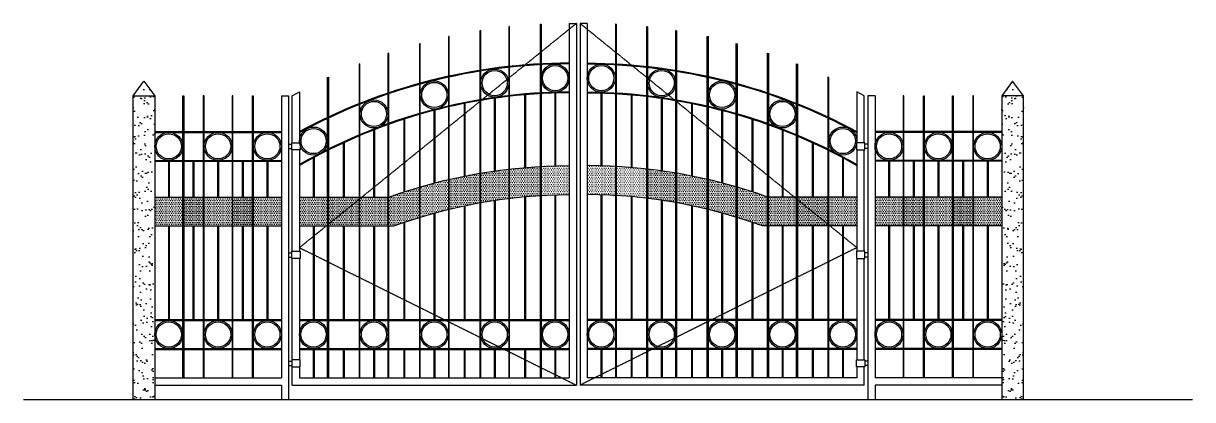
# Model space of a CAD drawing. Extents: x -6708 to 51378, y -17661 to 34250.
# Drawn here: x -6708 to 1368, y -4537 to -1937 of the extents above; entities that cross this region are included whole.
import ezdxf

# ---------------------------------------------------------------- set-up
doc = ezdxf.new("R2010")
doc.units = 0
doc.header["$LTSCALE"] = 5
doc.header["$MEASUREMENT"] = 0
doc.linetypes.add('HIDDEN', pattern=[0.375, 0.25, -0.125])
doc.layers.add('0-BCA', color=33, linetype='CONTINUOUS')
doc.layers.add('0-HATCH', color=8, linetype='CONTINUOUS')
pattern_1 = [(0, (-32485.49, 0), (6.25, 12.5), [0, -12.5])]

msp = doc.modelspace()

# ---------------------------------------------------------------- hatches: boundary and pattern name
at = {"layer": '0-HATCH'}
h = msp.add_hatch(dxfattribs=at)
h.set_pattern_fill('AR-SAND', color=2, scale=50, style=0)
h.set_pattern_definition([(37.5, (-32485.49, 0), (-3.14967, 96.34119), [0, -76, 0, -85, 0, -81.25]), (7.5, (-32485.49, 0), (88.48884, 141.1073), [0, -41, 0, -68.5, 0, -26.25]), (327.5, (-32546.99, 0), (155.7071, 0.28295), [0, -25, 0, -90, 0, -117.5]), (317.5, (-32546.99, 0), (150.3063, 43.8838), [0, -12.5, 0, -59, 0, -67.5])])
h.paths.add_polyline_path([(-5800.8, -2437.4), (-5950.8, -2437.4), (-5950.8, -4537.4), (-5800.8, -4537.4)])
h.paths.add_polyline_path([(-5875.8, -2337.4), (-5950.8, -2437.4), (-5800.8, -2437.4)])
h = msp.add_hatch(dxfattribs=at)
h.set_pattern_fill('AR-SAND', color=2, scale=50, style=0)
h.set_pattern_definition([(142.5, (26733.81, 0), (3.14967, 96.34119), [0, -76, 0, -85, 0, -81.25]), (172.5, (26733.81, 0), (-88.48884, 141.1073), [0, -41, 0, -68.5, 0, -26.25]), (212.5, (26795.31, 0), (-155.7071, 0.28295), [0, -25, 0, -90, 0, -117.5]), (222.5, (26795.31, 0), (-150.3063, 43.8838), [0, -12.5, 0, -59, 0, -67.5])])
h.paths.add_polyline_path([(49.2, -2437.4), (199.2, -2437.4), (199.2, -4537.4), (49.2, -4537.4)])
h.paths.add_polyline_path([(124.2, -2337.4), (199.2, -2437.4), (49.2, -2437.4)])
h = msp.add_hatch(dxfattribs=at)
h.set_pattern_fill('DOTS', color=2, scale=200, style=0)
h.set_pattern_definition(pattern_1)
h.paths.add_polyline_path([(-3766.6, -3221.2, -0.015204), (-3555.5, -3176.4), (-3555.5, -2973.4, 0.014359), (-3766.6, -3015.6)])
h = msp.add_hatch(dxfattribs=at)
h.set_pattern_fill('DOTS', color=2, scale=200, style=0)
h.set_pattern_definition(pattern_1)
h.paths.add_polyline_path([(-3355.5, -2944.9, 0.013067), (-3549.5, -2972.4), (-3549.5, -3175.4, -0.01382), (-3355.5, -3146.3)])
h = msp.add_hatch(dxfattribs=at)
h.set_pattern_fill('DOTS', color=2, scale=200, style=0)
h.set_pattern_definition(pattern_1)
h.paths.add_polyline_path([(-3349.5, -2944.2), (-3349.5, -3145.5, -0.014934), (-3138.3, -3126.5), (-3138.3, -2926.2, 0.014131)])
h = msp.add_hatch(dxfattribs=at)
h.set_pattern_fill('DOTS', color=2, scale=200, style=0)
h.set_pattern_definition(pattern_1)
h.paths.add_polyline_path([(-3132.3, -3126.2, -0.013673), (-2938.3, -3120.2), (-2938.3, -2920.2, 0.012943), (-3132.3, -2925.8)])
h = msp.add_hatch(dxfattribs=at)
h.set_pattern_fill('DOTS', color=2, scale=200, style=0)
h.set_pattern_definition(pattern_1)
h.paths.add_polyline_path([(-2619.3, -2925.8, 0.012943), (-2813.3, -2920.2), (-2813.3, -3120.2, -0.013673), (-2619.3, -3126.2)])
h = msp.add_hatch(dxfattribs=at)
h.set_pattern_fill('DOTS', color=2, scale=200, style=0)
h.set_pattern_definition(pattern_1)
h.paths.add_polyline_path([(-2613.3, -2926.2), (-2613.3, -3126.5, -0.014934), (-2402.2, -3145.5), (-2402.2, -2944.2, 0.014131)])
h = msp.add_hatch(dxfattribs=at)
h.set_pattern_fill('DOTS', color=2, scale=200, style=0)
h.set_pattern_definition(pattern_1)
h.paths.add_polyline_path([(-2396.2, -3146.3, -0.01382), (-2202.2, -3175.4), (-2202.2, -2972.4, 0.013067), (-2396.2, -2944.9)])
h = msp.add_hatch(dxfattribs=at)
h.set_pattern_fill('DOTS', color=2, scale=200, style=0)
h.set_pattern_definition(pattern_1)
h.paths.add_polyline_path([(-1985.1, -3015.6, 0.014359), (-2196.2, -2973.4), (-2196.2, -3176.4, -0.015204), (-1985.1, -3221.2)])
h = msp.add_hatch(dxfattribs=at)
h.set_pattern_fill('DOTS', color=2, scale=200, style=0)
h.set_pattern_definition(pattern_1)
h.paths.add_polyline_path([(-3966.6, -3067.5), (-3966.6, -3276.2, -0.014177), (-3772.6, -3222.6), (-3772.6, -3017, 0.013368)])
h = msp.add_hatch(dxfattribs=at)
h.set_pattern_fill('DOTS', color=2, scale=200, style=0)
h.set_pattern_definition(pattern_1)
h.paths.add_polyline_path([(-1979.1, -3017), (-1979.1, -3222.6, -0.014177), (-1785.1, -3276.2), (-1785.1, -3067.5, 0.013368)])
h = msp.add_hatch(dxfattribs=at)
h.set_pattern_fill('DOTS', color=2, scale=200, style=0)
h.set_pattern_definition(pattern_1)
h.paths.add_polyline_path([(-5606.8, -3137.4), (-5800.8, -3137.4), (-5800.8, -3337.4), (-5606.8, -3337.4)])
h = msp.add_hatch(dxfattribs=at)
h.set_pattern_fill('DOTS', color=2, scale=200, style=0)
h.set_pattern_definition(pattern_1)
h.paths.add_polyline_path([(-5466.3, -3137.4), (-5600.8, -3137.4), (-5600.8, -3337.4), (-5466.3, -3337.4)])
h = msp.add_hatch(dxfattribs=at)
h.set_pattern_fill('DOTS', color=2, scale=200, style=0)
h.set_pattern_definition(pattern_1)
h.paths.add_polyline_path([(-5266.3, -3137.4), (-5460.3, -3137.4), (-5460.3, -3337.4), (-5266.3, -3337.4)])
h = msp.add_hatch(dxfattribs=at)
h.set_pattern_fill('DOTS', color=2, scale=200, style=0)
h.set_pattern_definition(pattern_1)
h.paths.add_polyline_path([(-5260.3, -3337.4), (-5125.8, -3337.4), (-5125.8, -3137.4), (-5260.3, -3137.4)])
h = msp.add_hatch(dxfattribs=at)
h.set_pattern_fill('DOTS', color=2, scale=200, style=0)
h.set_pattern_definition(pattern_1)
h.paths.add_polyline_path([(-5119.8, -3337.4), (-4925.8, -3337.4), (-4925.8, -3137.4), (-5119.8, -3137.4)])
h = msp.add_hatch(dxfattribs=at)
h.set_pattern_fill('DOTS', color=2, scale=200, style=0)
h.set_pattern_definition(pattern_1)
h.paths.add_polyline_path([(-4800.8, -3137.4), (-4800.8, -3337.4), (-4606.8, -3337.4), (-4606.8, -3137.4)])
h = msp.add_hatch(dxfattribs=at)
h.set_pattern_fill('DOTS', color=2, scale=200, style=0)
h.set_pattern_definition(pattern_1)
h.paths.add_polyline_path([(-4389.7, -3137.4), (-4600.8, -3137.4), (-4600.8, -3337.4), (-4389.7, -3337.4)])
h = msp.add_hatch(dxfattribs=at)
h.set_pattern_fill('DOTS', color=2, scale=200, style=0)
h.set_pattern_definition(pattern_1)
h.paths.add_polyline_path([(-4383.7, -3137.4), (-4383.7, -3337.4), (-4189.7, -3337.4), (-4189.7, -3137.4)])
h = msp.add_hatch(dxfattribs=at)
h.set_pattern_fill('DOTS', color=2, scale=200, style=0)
h.set_pattern_definition(pattern_1)
h.paths.add_polyline_path([(-3972.6, -3069.2, 0.014797), (-4183.7, -3137.4), (-4183.7, -3337.4), (-4148.7, -3337.4, -0.013092), (-3972.6, -3278)])
h = msp.add_hatch(dxfattribs=at)
h.set_pattern_fill('DOTS', color=2, scale=200, style=0)
h.set_pattern_definition(pattern_1)
h.paths.add_polyline_path([(-1779.1, -3278, -0.013092), (-1603, -3337.4), (-1568, -3337.4), (-1568, -3137.4, 0.014797), (-1779.1, -3069.2)])
h = msp.add_hatch(dxfattribs=at)
h.set_pattern_fill('DOTS', color=2, scale=200, style=0)
h.set_pattern_definition(pattern_1)
h.paths.add_polyline_path([(-1562, -3137.4), (-1562, -3337.4), (-1368, -3337.4), (-1368, -3137.4)])
h = msp.add_hatch(dxfattribs=at)
h.set_pattern_fill('DOTS', color=2, scale=200, style=0)
h.set_pattern_definition(pattern_1)
h.paths.add_polyline_path([(-1362, -3337.4), (-1150.8, -3337.4), (-1150.8, -3137.4), (-1362, -3137.4)])
h = msp.add_hatch(dxfattribs=at)
h.set_pattern_fill('DOTS', color=2, scale=200, style=0)
h.set_pattern_definition(pattern_1)
h.paths.add_polyline_path([(-1144.8, -3137.4), (-1144.8, -3337.4), (-950.8, -3337.4), (-950.8, -3137.4)])
h = msp.add_hatch(dxfattribs=at)
h.set_pattern_fill('DOTS', color=2, scale=200, style=0)
h.set_pattern_definition(pattern_1)
h.paths.add_polyline_path([(-631.8, -3137.4), (-825.8, -3137.4), (-825.8, -3337.4), (-631.8, -3337.4)])
h = msp.add_hatch(dxfattribs=at)
h.set_pattern_fill('DOTS', color=2, scale=200, style=0)
h.set_pattern_definition(pattern_1)
h.paths.add_polyline_path([(-491.3, -3137.4), (-625.8, -3137.4), (-625.8, -3337.4), (-491.3, -3337.4)])
h = msp.add_hatch(dxfattribs=at)
h.set_pattern_fill('DOTS', color=2, scale=200, style=0)
h.set_pattern_definition(pattern_1)
h.paths.add_polyline_path([(-485.3, -3337.4), (-291.3, -3337.4), (-291.3, -3137.4), (-485.3, -3137.4)])
h = msp.add_hatch(dxfattribs=at)
h.set_pattern_fill('DOTS', color=2, scale=200, style=0)
h.set_pattern_definition(pattern_1)
h.paths.add_polyline_path([(-285.3, -3337.4), (-150.8, -3337.4), (-150.8, -3137.4), (-285.3, -3137.4)])
h = msp.add_hatch(dxfattribs=at)
h.set_pattern_fill('DOTS', color=2, scale=200, style=0)
h.set_pattern_definition(pattern_1)
h.paths.add_polyline_path([(-144.8, -3337.4), (49.2, -3337.4), (49.2, -3137.4), (-144.8, -3137.4)])

# ---------------------------------------------------------------- linework, layer by layer
at = {"layer": '0-BCA', "color": 3}
for p, q in [((-2938.3, -1937.4), (-2938.3, -4387.4)), ((-2938.3, -1937.4), (-2888.3, -1937.4)), ((-2888.3, -1937.4), (-2888.3, -4437.4)), ((-2863.3, -1937.4), (-2863.3, -4437.4)), ((-2813.3, -1937.4), (-2863.3, -1937.4)), ((-2813.3, -1937.4), (-2813.3, -4387.4)), ((-4850.8, -2437.4), (-4800.8, -2410.1)), ((-4800.8, -2410.1), (-4800.8, -2762.4)), ((-950.8, -2410.1), (-950.8, -2762.4)), ((-900.8, -2437.4), (-950.8, -2410.1)), ((-4925.8, -2437.4), (-4925.8, -4387.4)), ((-4925.8, -2437.4), (-4875.8, -2437.4)), ((-4875.8, -2437.4), (-4875.8, -4537.4)), ((-4850.8, -2762.4), (-4850.8, -2437.4)), ((-900.8, -2762.4), (-900.8, -2437.4)), ((-875.8, -2437.4), (-875.8, -4537.4)), ((-825.8, -2437.4), (-875.8, -2437.4)), ((-825.8, -2437.4), (-825.8, -4387.4)), ((-4850.8, -3512.1), (-4850.8, -2812.4)), ((-4800.8, -2812.4), (-4800.8, -3512.1)), ((-950.8, -2812.4), (-950.8, -3512.1)), ((-900.8, -3512.1), (-900.8, -2812.4)), ((-4850.8, -4261.8), (-4850.8, -3562.1)), ((-4800.8, -3562.1), (-4800.8, -4261.8)), ((-950.8, -3562.1), (-950.8, -4261.8)), ((-900.8, -4261.8), (-900.8, -3562.1)), ((-5800.8, -3987.4), (-4925.8, -3987.4)), ((49.2, -3987.4), (-825.8, -3987.4)), ((-5800.8, -4187.4), (-4925.8, -4187.4)), ((49.2, -4187.4), (-825.8, -4187.4)), ((-4850.8, -4437.4), (-4850.8, -4311.8)), ((-4800.8, -4311.8), (-4800.8, -4387.4)), ((-950.8, -4311.8), (-950.8, -4387.4)), ((-900.8, -4437.4), (-900.8, -4311.8)), ((-5800.8, -4387.4), (-4925.8, -4387.4)), ((-5800.8, -4437.4), (-4925.8, -4437.4)), ((-4925.8, -4437.4), (-4925.8, -4537.4)), ((-4850.8, -4437.4), (-2888.3, -4437.4)), ((-4800.8, -4387.4), (-2938.3, -4387.4)), ((-900.8, -4437.4), (-2863.3, -4437.4)), ((-950.8, -4387.4), (-2813.3, -4387.4)), ((49.2, -4387.4), (-825.8, -4387.4)), ((49.2, -4437.4), (-825.8, -4437.4)), ((-825.8, -4437.4), (-825.8, -4537.4))]:
    msp.add_line(p, q, dxfattribs=at)
at = {"layer": '0-BCA', "color": 2}
for p, q in [((-3138.3, -1943.1), (-3138.3, -4387.4)), ((-2613.3, -1943.1), (-2613.3, -4387.4)), ((-3038.3, -2419.5), (-3038.3, -2921.8)), ((-3032.3, -2419.3), (-3032.3, -2921.7)), ((-2719.4, -2419.3), (-2719.4, -2921.7)), ((-2713.4, -2419.5), (-2713.4, -2921.8)), ((-3664, -2491.2), (-3664, -2993.5)), ((-3658, -2490), (-3658, -2992.3)), ((-3455.5, -2455.4), (-3455.5, -2957.8)), ((-3449.5, -2454.6), (-3449.5, -2956.9)), ((-3246.9, -2431.6), (-3246.9, -2933.9)), ((-3240.9, -2431.1), (-3240.9, -2933.4)), ((-2510.8, -2431.1), (-2510.8, -2933.4)), ((-2504.8, -2431.6), (-2504.8, -2933.9)), ((-2302.2, -2454.6), (-2302.2, -2956.9)), ((-2296.2, -2455.4), (-2296.2, -2957.8)), ((-2093.7, -2490), (-2093.7, -2992.3)), ((-2087.7, -2491.2), (-2087.7, -2993.5)), ((-3872.6, -2539.3), (-3872.6, -3041.7)), ((-3866.6, -2537.7), (-3866.6, -3040.1)), ((-1885.1, -2537.7), (-1885.1, -3040.1)), ((-1879.1, -2539.3), (-1879.1, -3041.7)), ((-4081.2, -2600.2), (-4081.2, -3102.6)), ((-4075.2, -2598.3), (-4075.2, -3100.6)), ((-1676.5, -2598.3), (-1676.5, -3100.6)), ((-1670.5, -2600.2), (-1670.5, -3102.6)), ((-5800.8, -2684.4), (-4925.8, -2684.4)), ((-5800.8, -2690.4), (-4925.8, -2690.4)), ((-4289.7, -2680.2), (-4289.7, -3137.4)), ((-4283.7, -2676.9), (-4283.7, -3137.4)), ((-1468, -2676.9), (-1468, -3137.4)), ((-1462, -2680.2), (-1462, -3137.4)), ((49.2, -2684.4), (-825.8, -2684.4)), ((49.2, -2690.4), (-825.8, -2690.4)), ((-4498.3, -2763.5), (-4498.3, -3137.4)), ((-4492.3, -2760.7), (-4492.3, -3137.4)), ((-1259.4, -2760.7), (-1259.4, -3137.4)), ((-1253.4, -2763.5), (-1253.4, -3137.4)), ((-5800.8, -2884.4), (-4925.8, -2884.4)), ((-5800.8, -2890.4), (-4925.8, -2890.4)), ((-5706.8, -2890.4), (-5706.8, -3137.4)), ((-5700.8, -2890.4), (-5700.8, -3137.4)), ((-5536.6, -2890.4), (-5536.6, -3137.4)), ((-5530.6, -2890.4), (-5530.6, -3137.4)), ((-5366.3, -2890.4), (-5366.3, -3137.4)), ((-5360.3, -2890.4), (-5360.3, -3137.4)), ((-5196.1, -2890.4), (-5196.1, -3137.4)), ((-5190.1, -2890.4), (-5190.1, -3137.4)), ((-5025.8, -2890.4), (-5025.8, -3137.4)), ((-5019.8, -2890.4), (-5019.8, -3137.4)), ((-4706.5, -2867.6), (-4706.5, -3137.4)), ((-4700.5, -2864.4), (-4700.5, -3137.4)), ((-1051.1, -2864.4), (-1051.1, -3137.4)), ((-1045.1, -2867.6), (-1045.1, -3137.4)), ((49.2, -2884.4), (-825.8, -2884.4)), ((49.2, -2890.4), (-825.8, -2890.4)), ((-731.8, -2890.4), (-731.8, -3137.4)), ((-725.8, -2890.4), (-725.8, -3137.4)), ((-561.6, -2890.4), (-561.6, -3137.4)), ((-555.6, -2890.4), (-555.6, -3137.4)), ((-391.3, -2890.4), (-391.3, -3137.4)), ((-385.3, -2890.4), (-385.3, -3137.4)), ((-221.1, -2890.4), (-221.1, -3137.4)), ((-215.1, -2890.4), (-215.1, -3137.4)), ((-50.8, -2890.4), (-50.8, -3137.4)), ((-44.8, -2890.4), (-44.8, -3137.4)), ((-3246.9, -3134.7), (-3246.9, -3990.4)), ((-3240.9, -3134.2), (-3240.9, -3990.4)), ((-3038.3, -3121.9), (-3038.3, -3990.4)), ((-3032.3, -3121.8), (-3032.3, -3990.4)), ((-2719.4, -3121.8), (-2719.4, -3990.4)), ((-2713.4, -3121.9), (-2713.4, -3990.4)), ((-2510.8, -3134.2), (-2510.8, -3990.4)), ((-2504.8, -3134.7), (-2504.8, -3990.4)), ((-3664, -3197.8), (-3664, -3990.4)), ((-3658, -3196.5), (-3658, -3990.4)), ((-3455.5, -3159.9), (-3455.5, -3990.4)), ((-3449.5, -3159), (-3449.5, -3990.4)), ((-2302.2, -3159), (-2302.2, -3990.4)), ((-2296.2, -3159.9), (-2296.2, -3990.4)), ((-2093.7, -3196.5), (-2093.7, -3990.4)), ((-2087.7, -3197.8), (-2087.7, -3990.4)), ((-3872.6, -3248.7), (-3872.6, -3990.4)), ((-3866.6, -3247.1), (-3866.6, -3990.4)), ((-1885.1, -3247.1), (-1885.1, -3990.4)), ((-1879.1, -3248.7), (-1879.1, -3990.4)), ((-5706.8, -3337.4), (-5706.8, -3984.4)), ((-5700.8, -3337.4), (-5700.8, -3984.4)), ((-5536.6, -3337.4), (-5536.6, -3984.4)), ((-5530.6, -3337.4), (-5530.6, -3984.4)), ((-5366.3, -3337.4), (-5366.3, -3984.4)), ((-5360.3, -3337.4), (-5360.3, -3984.4)), ((-5196.1, -3337.4), (-5196.1, -3984.4)), ((-5190.1, -3337.4), (-5190.1, -3984.4)), ((-5025.8, -3337.4), (-5025.8, -3984.4)), ((-5019.8, -3337.4), (-5019.8, -3984.4)), ((-4706.5, -3337.4), (-4706.5, -3990.4)), ((-4700.5, -3337.4), (-4700.5, -3990.4)), ((-4498.3, -3337.4), (-4498.3, -3990.4)), ((-4492.3, -3337.4), (-4492.3, -3990.4)), ((-4289.7, -3337.4), (-4289.7, -3990.4)), ((-4283.7, -3337.4), (-4283.7, -3990.4)), ((-4081.2, -3313.4), (-4081.2, -3990.4)), ((-4075.2, -3311.4), (-4075.2, -3990.4)), ((-1676.5, -3311.4), (-1676.5, -3990.4)), ((-1670.5, -3313.4), (-1670.5, -3990.4)), ((-1468, -3337.4), (-1468, -3990.4)), ((-1462, -3337.4), (-1462, -3990.4)), ((-1259.4, -3337.4), (-1259.4, -3990.4)), ((-1253.4, -3337.4), (-1253.4, -3990.4)), ((-1051.1, -3337.4), (-1051.1, -3990.4)), ((-1045.1, -3337.4), (-1045.1, -3990.4)), ((-731.8, -3337.4), (-731.8, -3984.4)), ((-725.8, -3337.4), (-725.8, -3984.4)), ((-561.6, -3337.4), (-561.6, -3984.4)), ((-555.6, -3337.4), (-555.6, -3984.4)), ((-391.3, -3337.4), (-391.3, -3984.4)), ((-385.3, -3337.4), (-385.3, -3984.4)), ((-221.1, -3337.4), (-221.1, -3984.4)), ((-215.1, -3337.4), (-215.1, -3984.4)), ((-50.8, -3337.4), (-50.8, -3984.4)), ((-44.8, -3337.4), (-44.8, -3984.4)), ((-5800.8, -3984.4), (-4925.8, -3984.4)), ((-5800.8, -3990.4), (-4925.8, -3990.4)), ((-4800.8, -3984.4), (-2938.3, -3984.4)), ((-4800.8, -3990.4), (-2938.3, -3990.4)), ((-950.8, -3984.4), (-2813.3, -3984.4)), ((-950.8, -3990.4), (-2813.3, -3990.4)), ((49.2, -3984.4), (-825.8, -3984.4)), ((49.2, -3990.4), (-825.8, -3990.4)), ((-5800.8, -4184.4), (-4925.8, -4184.4)), ((-5800.8, -4190.4), (-4925.8, -4190.4)), ((-4800.8, -4184.4), (-2938.3, -4184.4)), ((-4800.8, -4190.4), (-2938.3, -4190.4)), ((-4706.5, -4184.4), (-4706.5, -4387.4)), ((-4700.5, -4184.4), (-4700.5, -4387.4)), ((-4498.3, -4184.4), (-4498.3, -4387.4)), ((-4492.3, -4184.4), (-4492.3, -4387.4)), ((-4289.7, -4184.4), (-4289.7, -4387.4)), ((-4283.7, -4184.4), (-4283.7, -4387.4)), ((-4081.2, -4184.4), (-4081.2, -4387.4)), ((-4075.2, -4184.4), (-4075.2, -4387.4)), ((-3872.6, -4184.4), (-3872.6, -4387.4)), ((-3866.6, -4184.4), (-3866.6, -4387.4)), ((-3664, -4184.4), (-3664, -4387.4)), ((-3658, -4184.4), (-3658, -4387.4)), ((-3455.5, -4184.4), (-3455.5, -4387.4)), ((-3449.5, -4184.4), (-3449.5, -4387.4)), ((-3246.9, -4184.4), (-3246.9, -4387.4)), ((-3240.9, -4184.4), (-3240.9, -4387.4)), ((-3038.3, -4184.4), (-3038.3, -4387.4)), ((-3032.3, -4184.4), (-3032.3, -4387.4)), ((-950.8, -4184.4), (-2813.3, -4184.4)), ((-950.8, -4190.4), (-2813.3, -4190.4)), ((-2719.4, -4184.4), (-2719.4, -4387.4)), ((-2713.4, -4184.4), (-2713.4, -4387.4)), ((-2510.8, -4184.4), (-2510.8, -4387.4)), ((-2504.8, -4184.4), (-2504.8, -4387.4)), ((-2302.2, -4184.4), (-2302.2, -4387.4)), ((-2296.2, -4184.4), (-2296.2, -4387.4)), ((-2093.7, -4184.4), (-2093.7, -4387.4)), ((-2087.7, -4184.4), (-2087.7, -4387.4)), ((-1885.1, -4184.4), (-1885.1, -4387.4)), ((-1879.1, -4184.4), (-1879.1, -4387.4)), ((-1676.5, -4184.4), (-1676.5, -4387.4)), ((-1670.5, -4184.4), (-1670.5, -4387.4)), ((-1468, -4184.4), (-1468, -4387.4)), ((-1462, -4184.4), (-1462, -4387.4)), ((-1259.4, -4184.4), (-1259.4, -4387.4)), ((-1253.4, -4184.4), (-1253.4, -4387.4)), ((-1051.1, -4184.4), (-1051.1, -4387.4)), ((-1045.1, -4184.4), (-1045.1, -4387.4)), ((49.2, -4184.4), (-825.8, -4184.4)), ((49.2, -4190.4), (-825.8, -4190.4))]:
    msp.add_line(p, q, dxfattribs=at)
at = {"layer": '0-BCA'}
for p, q in [((-5950.8, -2437.4), (-5800.8, -2437.4)), ((199.2, -2437.4), (49.2, -2437.4))]:
    msp.add_line(p, q, dxfattribs=at)
at = {"layer": '0-BCA', "color": 1}
for p, q in [((-4875.8, -2772.4), (-4854.8, -2772.4)), ((-4875.8, -2802.4), (-4854.8, -2802.4)), ((-875.8, -2772.4), (-896.8, -2772.4)), ((-875.8, -2802.4), (-896.8, -2802.4)), ((-4875.8, -3522.1), (-4854.8, -3522.1)), ((-4875.8, -3552.1), (-4854.8, -3552.1)), ((-875.8, -3522.1), (-896.8, -3522.1)), ((-875.8, -3552.1), (-896.8, -3552.1)), ((-4875.8, -4271.8), (-4854.8, -4271.8)), ((-875.8, -4271.8), (-896.8, -4271.8)), ((-4875.8, -4301.8), (-4854.8, -4301.8)), ((-875.8, -4301.8), (-896.8, -4301.8))]:
    msp.add_line(p, q, dxfattribs=at)
at = {"layer": '0-BCA', "color": 4}
for p, q in [((-5800.8, -3137.4), (-4925.8, -3137.4)), ((49.2, -3137.4), (-825.8, -3137.4)), ((-5800.8, -3337.4), (-4925.8, -3337.4)), ((49.2, -3337.4), (-825.8, -3337.4))]:
    msp.add_line(p, q, dxfattribs=at)
at = {"layer": '0-BCA', "color": 5}
msp.add_line((-6708, -4537.4), (1367.8, -4537.4), dxfattribs=at)
at = {"layer": '0-BCA', "color": 1, "linetype": 'HIDDEN', "flags": 128}
for points in [[(-2888.3, -1937.4), (-4800.8, -3487.4), (-2888.3, -4437.4)], [(-2863.3, -1937.4), (-950.8, -3487.4), (-2863.3, -4437.4)]]:
    msp.add_lwpolyline(points, dxfattribs=at)
at = {"layer": '0-BCA', "color": 2}
for points in [[(-3549.5, -4387.4), (-3549.5, -1986.9), (-3555.5, -1987.9), (-3555.5, -4387.4)], [(-3349.5, -4387.4), (-3349.5, -1960.2), (-3355.5, -1960.8), (-3355.5, -4387.4)], [(-3138.4, -1943.1), (-3132.3, -1942.8), (-3132.3, -4387.4)], [(-2613.3, -1943.1), (-2619.3, -1942.8), (-2619.3, -4387.4)], [(-2402.2, -4387.4), (-2402.2, -1960.2), (-2396.2, -1960.8), (-2396.2, -4387.4)], [(-2202.2, -4387.4), (-2202.2, -1986.9), (-2196.2, -1987.9), (-2196.2, -4387.4)], [(-3966.6, -4387.4), (-3966.6, -2076.8), (-3972.6, -2078.4), (-3972.6, -4387.4)], [(-3766.6, -4387.4), (-3766.6, -2027.8), (-3772.6, -2029.1), (-3772.6, -4387.4)], [(-1985.1, -4387.4), (-1985.1, -2027.8), (-1979.1, -2029.1), (-1979.1, -4387.4)], [(-1785.1, -4387.4), (-1785.1, -2076.8), (-1779.1, -2078.4), (-1779.1, -4387.4)], [(-4183.7, -4387.4), (-4183.7, -2142.8), (-4189.7, -2144.8), (-4189.7, -4387.4)], [(-1568, -4387.4), (-1568, -2142.8), (-1562, -2144.8), (-1562, -4387.4)], [(-4383.7, -4387.4), (-4383.7, -2215.9), (-4389.7, -2218.3), (-4389.7, -4387.4)], [(-1368, -4387.4), (-1368, -2215.9), (-1362, -2218.3), (-1362, -4387.4)], [(-4606.8, -4387.4), (-4606.8, -2312.4), (-4600.8, -2309.6), (-4600.8, -4387.4)], [(-1144.8, -4387.4), (-1144.8, -2312.4), (-1150.8, -2309.6), (-1150.8, -4387.4)], [(-5606.8, -4387.4), (-5606.8, -2437.4), (-5600.8, -2437.4), (-5600.8, -4387.4)], [(-5460.3, -4387.4), (-5460.3, -2437.4), (-5466.3, -2437.4), (-5466.3, -4387.4)], [(-5260.3, -4387.4), (-5260.3, -2437.4), (-5266.3, -2437.4), (-5266.3, -4387.4)], [(-5125.8, -4387.4), (-5125.8, -2437.4), (-5119.8, -2437.4), (-5119.8, -4387.4)], [(-625.8, -4387.4), (-625.8, -2437.4), (-631.8, -2437.4), (-631.8, -4387.4)], [(-491.3, -4387.4), (-491.3, -2437.4), (-485.3, -2437.4), (-485.3, -4387.4)], [(-291.3, -4387.4), (-291.3, -2437.4), (-285.3, -2437.4), (-285.3, -4387.4)], [(-144.8, -4387.4), (-144.8, -2437.4), (-150.8, -2437.4), (-150.8, -4387.4)]]:
    msp.add_lwpolyline(points, dxfattribs=at)
at = {"layer": '0-BCA', "color": 2, "flags": 128}
for points in [[(-2938.3, -2211.8, 0.123293), (-4800.8, -2684.4)], [(-2938.3, -2217.8, 0.123501), (-4800.8, -2691.3, 0.123293)], [(-2813.4, -2217.8, -0.123501), (-950.8, -2691.3, -0.123293)], [(-2813.3, -2211.8, -0.123293), (-950.8, -2684.4)], [(-2938.3, -2411.8, 0.130592), (-4800.8, -2913.4)], [(-2938.3, -2417.8, 0.130826), (-4800.8, -2920.3, 0.130592)], [(-2813.4, -2417.8, -0.130826), (-950.8, -2920.3, -0.130592)], [(-2813.3, -2411.8, -0.130592), (-950.8, -2913.4)]]:
    msp.add_lwpolyline(points, format="xyb", dxfattribs=at)
at = {"layer": '0-BCA'}
for points in [[(-5950.8, -4537.4), (-5950.8, -2437.4), (-5875.8, -2337.4), (-5800.8, -2437.4), (-5800.8, -4537.4)], [(199.2, -4537.4), (199.2, -2437.4), (124.2, -2337.4), (49.2, -2437.4), (49.2, -4537.4)]]:
    msp.add_lwpolyline(points, dxfattribs=at)
at = {"layer": '0-BCA', "color": 1}
for points in [[(-4854.8, -2812.4), (-4854.8, -2762.4), (-4796.8, -2762.4), (-4796.8, -2812.4)], [(-896.8, -2812.4), (-896.8, -2762.4), (-954.8, -2762.4), (-954.8, -2812.4)], [(-4854.8, -3562.1), (-4854.8, -3512.1), (-4796.8, -3512.1), (-4796.8, -3562.1)], [(-896.8, -3562.1), (-896.8, -3512.1), (-954.8, -3512.1), (-954.8, -3562.1)], [(-4854.8, -4261.8), (-4854.8, -4311.8), (-4796.8, -4311.8), (-4796.8, -4261.8)], [(-896.8, -4261.8), (-896.8, -4311.8), (-954.8, -4311.8), (-954.8, -4261.8)]]:
    msp.add_lwpolyline(points, close=True, dxfattribs=at)
at = {"layer": '0-BCA', "color": 4}
for points in [[(-4800.8, -3137.4), (-4183.7, -3137.4, -0.084899), (-2938.3, -2920.2)], [(-950.8, -3137.4), (-1568, -3137.4, 0.084899), (-2813.4, -2920.2)], [(-4800.8, -3337.4), (-4148.7, -3337.4, -0.087318), (-2937.7, -3120.2)], [(-950.8, -3337.4), (-1603, -3337.4, 0.087318), (-2814, -3120.2)]]:
    msp.add_lwpolyline(points, format="xyb", dxfattribs=at)
at = {"layer": '0-BCA', "color": 3}
for centre, radius in [((-3452.5, -2350.1), 97), ((-3035.3, -2316.3), 97), ((-3035.3, -2316.3), 87), ((-2716.4, -2316.3), 97), ((-2716.4, -2316.3), 87), ((-2299.2, -2350.1), 97), ((-3869.6, -2432.3), 97), ((-3452.5, -2350.1), 87), ((-2299.2, -2350.1), 87), ((-1882.1, -2432.3), 97), ((-3869.6, -2432.3), 87), ((-1882.1, -2432.3), 87), ((-4286.7, -2563.4), 97), ((-4286.7, -2563.4), 87), ((-1465, -2563.4), 97), ((-1465, -2563.4), 87), ((-4703.5, -2750.8), 97), ((-4703.5, -2750.8), 87), ((-1048.1, -2750.8), 97), ((-1048.1, -2750.8), 87), ((-5703.8, -2787.4), 97), ((-5703.8, -2787.4), 87), ((-5363.3, -2787.4), 97), ((-5363.3, -2787.4), 87), ((-5022.8, -2787.4), 97), ((-5022.8, -2787.4), 87), ((-728.8, -2787.4), 97), ((-728.8, -2787.4), 87), ((-388.3, -2787.4), 97), ((-388.3, -2787.4), 87), ((-47.8, -2787.4), 97), ((-47.8, -2787.4), 87), ((-5703.8, -4087.4), 97), ((-5703.8, -4087.4), 87), ((-5363.3, -4087.4), 97), ((-5363.3, -4087.4), 87), ((-5022.8, -4087.4), 97), ((-5022.8, -4087.4), 87), ((-4703.8, -4087.4), 97), ((-4703.8, -4087.4), 87), ((-4286.7, -4087.4), 97), ((-4286.7, -4087.4), 87), ((-3869.6, -4087.4), 97), ((-3869.6, -4087.4), 87), ((-3452.5, -4087.4), 97), ((-3452.5, -4087.4), 87), ((-3035.3, -4087.4), 97), ((-3035.3, -4087.4), 87), ((-2716.3, -4087.4), 97), ((-2716.3, -4087.4), 87), ((-2299.2, -4087.4), 97), ((-2299.2, -4087.4), 87), ((-1882.1, -4087.4), 97), ((-1882.1, -4087.4), 87), ((-1465, -4087.4), 97), ((-1465, -4087.4), 87), ((-1047.8, -4087.4), 97), ((-1047.8, -4087.4), 87), ((-728.8, -4087.4), 97), ((-728.8, -4087.4), 87), ((-388.3, -4087.4), 97), ((-388.3, -4087.4), 87), ((-47.8, -4087.4), 97), ((-47.8, -4087.4), 87)]:
    msp.add_circle(centre, radius, dxfattribs=at)

doc.saveas('drawing.dxf')
